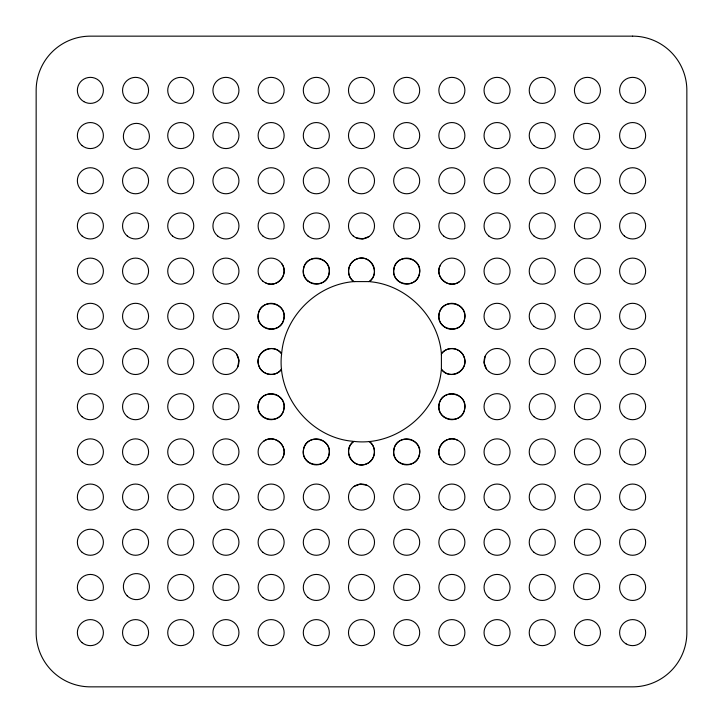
<?xml version="1.0" encoding="UTF-8"?>
<svg xmlns="http://www.w3.org/2000/svg" width="723" height="723" viewBox="0 0 723 723"><rect width="100%" height="100%" fill="white"/><g stroke="black" fill="none" stroke-linecap="round" stroke-linejoin="round"><path stroke-width="1.08" d="M281.599 353.809C276.52 396.005 310.411 437.677 352.779 441.274M441.401 369.191L441.41 353.899C446.832 345.585 460.922 347.51 464.058 356.936C469.814 370.42 449.263 381.364 441.283 369.064A13.014 13.014 0 0 0 460.334 371.387A13.014 13.014 0 0 0 460.994 352.209A13.014 13.014 0 0 0 441.825 353.231M281.726 352.779C285.133 315.472 317.74 283.814 355.12 281.5M441.274 370.221C437.677 412.589 396.005 446.48 353.809 441.401M237.786 366.886L238.888 360.244L236.529 353.936M282.973 457.261C288.793 445.865 273.637 433.384 263.561 441.283M440.027 265.739C434.207 277.135 449.363 289.616 459.439 281.717M485.214 356.114L484.112 362.756L486.471 369.064M281.175 369.769A13.014 13.014 0 0 1 262.006 370.791A13.014 13.014 0 0 1 262.666 351.613A13.014 13.014 0 0 1 281.717 353.936C273.737 341.636 253.186 352.58 258.942 366.064C262.078 375.49 276.168 377.415 281.59 369.101M369.064 236.529L362.756 238.888L356.114 237.786M353.936 486.471L360.244 484.112L366.886 485.214M369.191 281.599L353.899 281.59C345.585 276.168 347.51 262.078 356.936 258.942C370.42 253.186 381.364 273.737 369.064 281.717A13.014 13.014 0 0 0 371.387 262.666A13.014 13.014 0 0 0 352.209 262.006A13.014 13.014 0 0 0 353.231 281.175M370.221 281.726C407.528 285.133 439.186 317.74 441.5 355.12M265.739 282.973C277.135 288.793 289.616 273.637 281.717 263.561M457.261 440.027C445.865 434.207 433.384 449.363 441.283 459.439M369.101 441.41C377.415 446.832 375.49 460.922 366.064 464.058C352.58 469.814 341.636 449.263 353.936 441.283A13.014 13.014 0 0 0 351.613 460.334A13.014 13.014 0 0 0 370.791 460.994A13.014 13.014 0 0 0 369.769 441.825M258.292 314.171C254.912 330.556 281.834 335.047 283.958 318.454C287.338 302.069 260.416 297.578 258.292 314.171M258.292 404.546C254.912 420.931 281.834 425.422 283.958 408.829C287.338 392.444 260.416 387.953 258.292 404.546M303.479 268.983C300.099 285.368 327.022 289.86 329.146 273.267C332.526 256.882 305.603 252.39 303.479 268.983M303.479 449.733C300.099 466.118 327.022 470.61 329.146 454.017C332.526 437.632 305.603 433.14 303.479 449.733M393.854 268.983C390.474 285.368 417.397 289.86 419.521 273.267C422.901 256.882 395.978 252.39 393.854 268.983M393.854 449.733C390.474 466.118 417.397 470.61 419.521 454.017C422.901 437.632 395.978 433.14 393.854 449.733M439.042 314.171C435.662 330.556 462.584 335.047 464.708 318.454C468.088 302.069 441.166 297.578 439.042 314.171M439.042 404.546C435.662 420.931 462.584 425.422 464.708 408.829C468.088 392.444 441.166 387.953 439.042 404.546M632.625 36.15L90.375 36.15A54.225 54.225 0 0 0 36.15 90.375L36.15 632.625A54.225 54.225 0 0 0 90.375 686.85L632.625 686.85A54.225 54.225 0 0 0 686.85 632.625L686.85 90.375A54.225 54.225 0 0 0 632.625 36.15M129.878 147.655A13.014 13.014 0 0 0 149.399 136.385A13.014 13.014 0 0 0 129.878 125.115A13.014 13.014 0 0 0 129.878 147.655M83.868 101.645A13.014 13.014 0 0 0 103.389 90.375A13.014 13.014 0 0 0 83.868 79.105A13.014 13.014 0 0 0 83.868 101.645M82.106 642.675A13.014 13.014 0 0 0 103.208 634.767A13.014 13.014 0 0 0 85.811 620.442A13.014 13.014 0 0 0 82.106 642.675M626.118 101.645A13.014 13.014 0 0 0 645.639 90.375A13.014 13.014 0 0 0 626.118 79.105A13.014 13.014 0 0 0 626.118 101.645M626.118 643.895A13.014 13.014 0 0 0 645.639 632.625A13.014 13.014 0 0 0 626.118 621.355A13.014 13.014 0 0 0 626.118 643.895M577.415 145.585A13.014 13.014 0 0 0 599.186 139.756A13.014 13.014 0 0 0 583.244 123.814A13.014 13.014 0 0 0 577.415 145.585M577.415 595.815A13.014 13.014 0 0 0 599.186 589.986A13.014 13.014 0 0 0 583.244 574.044A13.014 13.014 0 0 0 577.415 595.815M127.185 595.815A13.014 13.014 0 0 0 148.956 589.986A13.014 13.014 0 0 0 133.014 574.044A13.014 13.014 0 0 0 127.185 595.815M579.168 552.3A13.014 13.014 0 0 0 600.271 544.392A13.014 13.014 0 0 0 582.874 530.067A13.014 13.014 0 0 0 579.168 552.3M579.168 281.175A13.014 13.014 0 0 0 600.271 273.267A13.014 13.014 0 0 0 582.874 258.942A13.014 13.014 0 0 0 579.168 281.175M624.356 190.8A13.014 13.014 0 0 0 645.458 182.892A13.014 13.014 0 0 0 628.061 168.567A13.014 13.014 0 0 0 624.356 190.8M443.606 235.987A13.014 13.014 0 0 0 464.708 228.079A13.014 13.014 0 0 0 447.311 213.755A13.014 13.014 0 0 0 443.606 235.987M443.606 145.612A13.014 13.014 0 0 0 464.708 137.704A13.014 13.014 0 0 0 447.311 123.38A13.014 13.014 0 0 0 443.606 145.612M398.418 281.175A13.014 13.014 0 0 0 419.521 273.267A13.014 13.014 0 0 0 402.124 258.942A13.014 13.014 0 0 0 398.418 281.175M443.606 642.675A13.014 13.014 0 0 0 464.708 634.767A13.014 13.014 0 0 0 447.311 620.442A13.014 13.014 0 0 0 443.606 642.675M443.606 416.737A13.014 13.014 0 0 0 464.708 408.829A13.014 13.014 0 0 0 447.311 394.505A13.014 13.014 0 0 0 443.606 416.737M127.293 416.737A13.014 13.014 0 0 0 148.396 408.829A13.014 13.014 0 0 0 130.999 394.505A13.014 13.014 0 0 0 127.293 416.737M624.356 235.987A13.014 13.014 0 0 0 645.458 228.079A13.014 13.014 0 0 0 628.061 213.755A13.014 13.014 0 0 0 624.356 235.987M624.356 145.612A13.014 13.014 0 0 0 645.458 137.704A13.014 13.014 0 0 0 628.061 123.38A13.014 13.014 0 0 0 624.356 145.612M624.356 326.362A13.014 13.014 0 0 0 645.458 318.454A13.014 13.014 0 0 0 628.061 304.13A13.014 13.014 0 0 0 624.356 326.362M533.981 371.55A13.014 13.014 0 0 0 555.083 363.642A13.014 13.014 0 0 0 537.686 349.317A13.014 13.014 0 0 0 533.981 371.55M533.981 416.737A13.014 13.014 0 0 0 555.083 408.829A13.014 13.014 0 0 0 537.686 394.505A13.014 13.014 0 0 0 533.981 416.737M533.981 461.925A13.014 13.014 0 0 0 555.083 454.017A13.014 13.014 0 0 0 537.686 439.692A13.014 13.014 0 0 0 533.981 461.925M488.793 100.425A13.014 13.014 0 0 0 509.896 92.517A13.014 13.014 0 0 0 492.499 78.192A13.014 13.014 0 0 0 488.793 100.425M488.793 235.987A13.014 13.014 0 0 0 509.896 228.079A13.014 13.014 0 0 0 492.499 213.755A13.014 13.014 0 0 0 488.793 235.987M488.793 145.612A13.014 13.014 0 0 0 509.896 137.704A13.014 13.014 0 0 0 492.499 123.38A13.014 13.014 0 0 0 488.793 145.612M579.168 507.112A13.014 13.014 0 0 0 600.271 499.204A13.014 13.014 0 0 0 582.874 484.88A13.014 13.014 0 0 0 579.168 507.112M488.793 461.925A13.014 13.014 0 0 0 509.896 454.017A13.014 13.014 0 0 0 492.499 439.692A13.014 13.014 0 0 0 488.793 461.925M488.793 507.112A13.014 13.014 0 0 0 509.896 499.204A13.014 13.014 0 0 0 492.499 484.88A13.014 13.014 0 0 0 488.793 507.112M488.793 552.3A13.014 13.014 0 0 0 509.896 544.392A13.014 13.014 0 0 0 492.499 530.067A13.014 13.014 0 0 0 488.793 552.3M579.168 100.425A13.014 13.014 0 0 0 600.271 92.517A13.014 13.014 0 0 0 582.874 78.192A13.014 13.014 0 0 0 579.168 100.425M579.168 235.987A13.014 13.014 0 0 0 600.271 228.079A13.014 13.014 0 0 0 582.874 213.755A13.014 13.014 0 0 0 579.168 235.987M579.168 326.362A13.014 13.014 0 0 0 600.271 318.454A13.014 13.014 0 0 0 582.874 304.13A13.014 13.014 0 0 0 579.168 326.362M579.168 371.55A13.014 13.014 0 0 0 600.271 363.642A13.014 13.014 0 0 0 582.874 349.317A13.014 13.014 0 0 0 579.168 371.55M172.481 326.362A13.014 13.014 0 0 0 193.583 318.454A13.014 13.014 0 0 0 176.186 304.13A13.014 13.014 0 0 0 172.481 326.362M579.168 416.737A13.014 13.014 0 0 0 600.271 408.829A13.014 13.014 0 0 0 582.874 394.505A13.014 13.014 0 0 0 579.168 416.737M579.168 461.925A13.014 13.014 0 0 0 600.271 454.017A13.014 13.014 0 0 0 582.874 439.692A13.014 13.014 0 0 0 579.168 461.925M488.793 597.487A13.014 13.014 0 0 0 509.896 589.579A13.014 13.014 0 0 0 492.499 575.255A13.014 13.014 0 0 0 488.793 597.487M82.106 326.362A13.014 13.014 0 0 0 103.208 318.454A13.014 13.014 0 0 0 85.811 304.13A13.014 13.014 0 0 0 82.106 326.362M353.231 507.112A13.014 13.014 0 0 0 374.333 499.204A13.014 13.014 0 0 0 356.936 484.88A13.014 13.014 0 0 0 353.231 507.112M353.231 552.3A13.014 13.014 0 0 0 374.333 544.392A13.014 13.014 0 0 0 356.936 530.067A13.014 13.014 0 0 0 353.231 552.3M353.231 597.487A13.014 13.014 0 0 0 374.333 589.579A13.014 13.014 0 0 0 356.936 575.255A13.014 13.014 0 0 0 353.231 597.487M127.293 326.362A13.014 13.014 0 0 0 148.396 318.454A13.014 13.014 0 0 0 130.999 304.13A13.014 13.014 0 0 0 127.293 326.362M488.793 281.175A13.014 13.014 0 0 0 509.896 273.267A13.014 13.014 0 0 0 492.499 258.942A13.014 13.014 0 0 0 488.793 281.175M533.981 642.675A13.014 13.014 0 0 0 555.083 634.767A13.014 13.014 0 0 0 537.686 620.442A13.014 13.014 0 0 0 533.981 642.675M488.793 416.737A13.014 13.014 0 0 0 509.896 408.829A13.014 13.014 0 0 0 492.499 394.505A13.014 13.014 0 0 0 488.793 416.737M308.043 100.425A13.014 13.014 0 0 0 329.146 92.517A13.014 13.014 0 0 0 311.749 78.192A13.014 13.014 0 0 0 308.043 100.425M308.043 235.987A13.014 13.014 0 0 0 329.146 228.079A13.014 13.014 0 0 0 311.749 213.755A13.014 13.014 0 0 0 308.043 235.987M308.043 145.612A13.014 13.014 0 0 0 329.146 137.704A13.014 13.014 0 0 0 311.749 123.38A13.014 13.014 0 0 0 308.043 145.612M308.043 461.925A13.014 13.014 0 0 0 329.146 454.017A13.014 13.014 0 0 0 311.749 439.692A13.014 13.014 0 0 0 308.043 461.925M127.293 371.55A13.014 13.014 0 0 0 148.396 363.642A13.014 13.014 0 0 0 130.999 349.317A13.014 13.014 0 0 0 127.293 371.55M82.106 507.112A13.014 13.014 0 0 0 103.208 499.204A13.014 13.014 0 0 0 85.811 484.88A13.014 13.014 0 0 0 82.106 507.112M172.481 552.3A13.014 13.014 0 0 0 193.583 544.392A13.014 13.014 0 0 0 176.186 530.067A13.014 13.014 0 0 0 172.481 552.3M172.481 597.487A13.014 13.014 0 0 0 193.583 589.579A13.014 13.014 0 0 0 176.186 575.255A13.014 13.014 0 0 0 172.481 597.487M127.293 507.112A13.014 13.014 0 0 0 148.396 499.204A13.014 13.014 0 0 0 130.999 484.88A13.014 13.014 0 0 0 127.293 507.112M308.043 190.8A13.014 13.014 0 0 0 329.146 182.892A13.014 13.014 0 0 0 311.749 168.567A13.014 13.014 0 0 0 308.043 190.8M624.356 461.925A13.014 13.014 0 0 0 645.458 454.017A13.014 13.014 0 0 0 628.061 439.692A13.014 13.014 0 0 0 624.356 461.925M624.356 507.112A13.014 13.014 0 0 0 645.458 499.204A13.014 13.014 0 0 0 628.061 484.88A13.014 13.014 0 0 0 624.356 507.112M624.356 552.3A13.014 13.014 0 0 0 645.458 544.392A13.014 13.014 0 0 0 628.061 530.067A13.014 13.014 0 0 0 624.356 552.3M262.856 461.925A13.014 13.014 0 0 0 283.958 454.017A13.014 13.014 0 0 0 266.561 439.692A13.014 13.014 0 0 0 262.856 461.925M262.856 507.112A13.014 13.014 0 0 0 283.958 499.204A13.014 13.014 0 0 0 266.561 484.88A13.014 13.014 0 0 0 262.856 507.112M172.481 461.925A13.014 13.014 0 0 0 193.583 454.017A13.014 13.014 0 0 0 176.186 439.692A13.014 13.014 0 0 0 172.481 461.925M172.481 507.112A13.014 13.014 0 0 0 193.583 499.204A13.014 13.014 0 0 0 176.186 484.88A13.014 13.014 0 0 0 172.481 507.112M262.856 145.612A13.014 13.014 0 0 0 283.958 137.704A13.014 13.014 0 0 0 266.561 123.38A13.014 13.014 0 0 0 262.856 145.612M262.856 326.362A13.014 13.014 0 0 0 283.958 318.454A13.014 13.014 0 0 0 266.561 304.13A13.014 13.014 0 0 0 262.856 326.362M308.043 507.112A13.014 13.014 0 0 0 329.146 499.204A13.014 13.014 0 0 0 311.749 484.88A13.014 13.014 0 0 0 308.043 507.112M308.043 552.3A13.014 13.014 0 0 0 329.146 544.392A13.014 13.014 0 0 0 311.749 530.067A13.014 13.014 0 0 0 308.043 552.3M308.043 597.487A13.014 13.014 0 0 0 329.146 589.579A13.014 13.014 0 0 0 311.749 575.255A13.014 13.014 0 0 0 308.043 597.487M398.418 507.112A13.014 13.014 0 0 0 419.521 499.204A13.014 13.014 0 0 0 402.124 484.88A13.014 13.014 0 0 0 398.418 507.112M398.418 552.3A13.014 13.014 0 0 0 419.521 544.392A13.014 13.014 0 0 0 402.124 530.067A13.014 13.014 0 0 0 398.418 552.3M398.418 597.487A13.014 13.014 0 0 0 419.521 589.579A13.014 13.014 0 0 0 402.124 575.255A13.014 13.014 0 0 0 398.418 597.487M82.106 190.8A13.014 13.014 0 0 0 103.208 182.892A13.014 13.014 0 0 0 85.811 168.567A13.014 13.014 0 0 0 82.106 190.8M172.481 235.987A13.014 13.014 0 0 0 193.583 228.079A13.014 13.014 0 0 0 176.186 213.755A13.014 13.014 0 0 0 172.481 235.987M172.481 145.612A13.014 13.014 0 0 0 193.583 137.704A13.014 13.014 0 0 0 176.186 123.38A13.014 13.014 0 0 0 172.481 145.612M127.293 552.3A13.014 13.014 0 0 0 148.396 544.392A13.014 13.014 0 0 0 130.999 530.067A13.014 13.014 0 0 0 127.293 552.3M262.856 190.8A13.014 13.014 0 0 0 283.958 182.892A13.014 13.014 0 0 0 266.561 168.567A13.014 13.014 0 0 0 262.856 190.8M262.856 552.3A13.014 13.014 0 0 0 283.958 544.392A13.014 13.014 0 0 0 266.561 530.067A13.014 13.014 0 0 0 262.856 552.3M443.606 281.175A13.014 13.014 0 0 0 464.708 273.267A13.014 13.014 0 0 0 447.311 258.942A13.014 13.014 0 0 0 443.606 281.175M488.793 642.675A13.014 13.014 0 0 0 509.896 634.767A13.014 13.014 0 0 0 492.499 620.442A13.014 13.014 0 0 0 488.793 642.675M488.793 190.8A13.014 13.014 0 0 0 509.896 182.892A13.014 13.014 0 0 0 492.499 168.567A13.014 13.014 0 0 0 488.793 190.8M308.043 281.175A13.014 13.014 0 0 0 329.146 273.267A13.014 13.014 0 0 0 311.749 258.942A13.014 13.014 0 0 0 308.043 281.175M353.231 642.675A13.014 13.014 0 0 0 374.333 634.767A13.014 13.014 0 0 0 356.936 620.442A13.014 13.014 0 0 0 353.231 642.675M353.231 190.8A13.014 13.014 0 0 0 374.333 182.892A13.014 13.014 0 0 0 356.936 168.567A13.014 13.014 0 0 0 353.231 190.8M443.606 461.925A13.014 13.014 0 0 0 464.708 454.017A13.014 13.014 0 0 0 447.311 439.692A13.014 13.014 0 0 0 443.606 461.925M443.606 507.112A13.014 13.014 0 0 0 464.708 499.204A13.014 13.014 0 0 0 447.311 484.88A13.014 13.014 0 0 0 443.606 507.112M443.606 552.3A13.014 13.014 0 0 0 464.708 544.392A13.014 13.014 0 0 0 447.311 530.067A13.014 13.014 0 0 0 443.606 552.3M172.481 281.175A13.014 13.014 0 0 0 193.583 273.267A13.014 13.014 0 0 0 176.186 258.942A13.014 13.014 0 0 0 172.481 281.175M262.856 416.737A13.014 13.014 0 0 0 283.958 408.829A13.014 13.014 0 0 0 266.561 394.505A13.014 13.014 0 0 0 262.856 416.737M443.606 597.487A13.014 13.014 0 0 0 464.708 589.579A13.014 13.014 0 0 0 447.311 575.255A13.014 13.014 0 0 0 443.606 597.487M353.231 100.425A13.014 13.014 0 0 0 374.333 92.517A13.014 13.014 0 0 0 356.936 78.192A13.014 13.014 0 0 0 353.231 100.425M353.231 235.987A13.014 13.014 0 0 0 374.333 228.079A13.014 13.014 0 0 0 356.936 213.755A13.014 13.014 0 0 0 353.231 235.987M172.481 190.8A13.014 13.014 0 0 0 193.583 182.892A13.014 13.014 0 0 0 176.186 168.567A13.014 13.014 0 0 0 172.481 190.8M172.481 100.425A13.014 13.014 0 0 0 193.583 92.517A13.014 13.014 0 0 0 176.186 78.192A13.014 13.014 0 0 0 172.481 100.425M217.668 326.362A13.014 13.014 0 0 0 238.771 318.454A13.014 13.014 0 0 0 221.374 304.13A13.014 13.014 0 0 0 217.668 326.362M217.668 371.55A13.014 13.014 0 0 0 238.771 363.642A13.014 13.014 0 0 0 221.374 349.317A13.014 13.014 0 0 0 217.668 371.55M127.293 642.675A13.014 13.014 0 0 0 148.396 634.767A13.014 13.014 0 0 0 130.999 620.442A13.014 13.014 0 0 0 127.293 642.675M127.293 190.8A13.014 13.014 0 0 0 148.396 182.892A13.014 13.014 0 0 0 130.999 168.567A13.014 13.014 0 0 0 127.293 190.8M127.293 100.425A13.014 13.014 0 0 0 148.396 92.517A13.014 13.014 0 0 0 130.999 78.192A13.014 13.014 0 0 0 127.293 100.425M217.668 235.987A13.014 13.014 0 0 0 238.771 228.079A13.014 13.014 0 0 0 221.374 213.755A13.014 13.014 0 0 0 217.668 235.987M217.668 145.612A13.014 13.014 0 0 0 238.771 137.704A13.014 13.014 0 0 0 221.374 123.38A13.014 13.014 0 0 0 217.668 145.612M82.106 371.55A13.014 13.014 0 0 0 103.208 363.642A13.014 13.014 0 0 0 85.811 349.317A13.014 13.014 0 0 0 82.106 371.55M217.668 416.737A13.014 13.014 0 0 0 238.771 408.829A13.014 13.014 0 0 0 221.374 394.505A13.014 13.014 0 0 0 217.668 416.737M217.668 461.925A13.014 13.014 0 0 0 238.771 454.017A13.014 13.014 0 0 0 221.374 439.692A13.014 13.014 0 0 0 217.668 461.925M217.668 100.425A13.014 13.014 0 0 0 238.771 92.517A13.014 13.014 0 0 0 221.374 78.192A13.014 13.014 0 0 0 217.668 100.425M398.418 642.675A13.014 13.014 0 0 0 419.521 634.767A13.014 13.014 0 0 0 402.124 620.442A13.014 13.014 0 0 0 398.418 642.675M398.418 190.8A13.014 13.014 0 0 0 419.521 182.892A13.014 13.014 0 0 0 402.124 168.567A13.014 13.014 0 0 0 398.418 190.8M398.418 145.612A13.014 13.014 0 0 0 419.521 137.704A13.014 13.014 0 0 0 402.124 123.38A13.014 13.014 0 0 0 398.418 145.612M217.668 597.487A13.014 13.014 0 0 0 238.771 589.579A13.014 13.014 0 0 0 221.374 575.255A13.014 13.014 0 0 0 217.668 597.487M172.481 371.55A13.014 13.014 0 0 0 193.583 363.642A13.014 13.014 0 0 0 176.186 349.317A13.014 13.014 0 0 0 172.481 371.55M172.481 416.737A13.014 13.014 0 0 0 193.583 408.829A13.014 13.014 0 0 0 176.186 394.505A13.014 13.014 0 0 0 172.481 416.737M624.356 597.487A13.014 13.014 0 0 0 645.458 589.579A13.014 13.014 0 0 0 628.061 575.255A13.014 13.014 0 0 0 624.356 597.487M217.668 642.675A13.014 13.014 0 0 0 238.771 634.767A13.014 13.014 0 0 0 221.374 620.442A13.014 13.014 0 0 0 217.668 642.675M217.668 190.8A13.014 13.014 0 0 0 238.771 182.892A13.014 13.014 0 0 0 221.374 168.567A13.014 13.014 0 0 0 217.668 190.8M127.293 235.987A13.014 13.014 0 0 0 148.396 228.079A13.014 13.014 0 0 0 130.999 213.755A13.014 13.014 0 0 0 127.293 235.987M82.106 145.612A13.014 13.014 0 0 0 103.208 137.704A13.014 13.014 0 0 0 85.811 123.38A13.014 13.014 0 0 0 82.106 145.612M533.981 507.112A13.014 13.014 0 0 0 555.083 499.204A13.014 13.014 0 0 0 537.686 484.88A13.014 13.014 0 0 0 533.981 507.112M533.981 235.987A13.014 13.014 0 0 0 555.083 228.079A13.014 13.014 0 0 0 537.686 213.755A13.014 13.014 0 0 0 533.981 235.987M533.981 145.612A13.014 13.014 0 0 0 555.083 137.704A13.014 13.014 0 0 0 537.686 123.38A13.014 13.014 0 0 0 533.981 145.612M533.981 326.362A13.014 13.014 0 0 0 555.083 318.454A13.014 13.014 0 0 0 537.686 304.13A13.014 13.014 0 0 0 533.981 326.362M398.418 100.425A13.014 13.014 0 0 0 419.521 92.517A13.014 13.014 0 0 0 402.124 78.192A13.014 13.014 0 0 0 398.418 100.425M398.418 235.987A13.014 13.014 0 0 0 419.521 228.079A13.014 13.014 0 0 0 402.124 213.755A13.014 13.014 0 0 0 398.418 235.987M353.231 145.612A13.014 13.014 0 0 0 374.333 137.704A13.014 13.014 0 0 0 356.936 123.38A13.014 13.014 0 0 0 353.231 145.612M172.481 642.675A13.014 13.014 0 0 0 193.583 634.767A13.014 13.014 0 0 0 176.186 620.442A13.014 13.014 0 0 0 172.481 642.675M127.293 281.175A13.014 13.014 0 0 0 148.396 273.267A13.014 13.014 0 0 0 130.999 258.942A13.014 13.014 0 0 0 127.293 281.175M533.981 190.8A13.014 13.014 0 0 0 555.083 182.892A13.014 13.014 0 0 0 537.686 168.567A13.014 13.014 0 0 0 533.981 190.8M533.981 100.425A13.014 13.014 0 0 0 555.083 92.517A13.014 13.014 0 0 0 537.686 78.192A13.014 13.014 0 0 0 533.981 100.425M624.356 371.55A13.014 13.014 0 0 0 645.458 363.642A13.014 13.014 0 0 0 628.061 349.317A13.014 13.014 0 0 0 624.356 371.55M624.356 416.737A13.014 13.014 0 0 0 645.458 408.829A13.014 13.014 0 0 0 628.061 394.505A13.014 13.014 0 0 0 624.356 416.737M217.668 281.175A13.014 13.014 0 0 0 238.771 273.267A13.014 13.014 0 0 0 221.374 258.942A13.014 13.014 0 0 0 217.668 281.175M262.856 642.675A13.014 13.014 0 0 0 283.958 634.767A13.014 13.014 0 0 0 266.561 620.442A13.014 13.014 0 0 0 262.856 642.675M82.106 597.487A13.014 13.014 0 0 0 103.208 589.579A13.014 13.014 0 0 0 85.811 575.255A13.014 13.014 0 0 0 82.106 597.487M82.106 552.3A13.014 13.014 0 0 0 103.208 544.392A13.014 13.014 0 0 0 85.811 530.067A13.014 13.014 0 0 0 82.106 552.3M82.106 235.987A13.014 13.014 0 0 0 103.208 228.079A13.014 13.014 0 0 0 85.811 213.755A13.014 13.014 0 0 0 82.106 235.987M82.106 281.175A13.014 13.014 0 0 0 103.208 273.267A13.014 13.014 0 0 0 85.811 258.942A13.014 13.014 0 0 0 82.106 281.175M262.856 597.487A13.014 13.014 0 0 0 283.958 589.579A13.014 13.014 0 0 0 266.561 575.255A13.014 13.014 0 0 0 262.856 597.487M262.856 281.175A13.014 13.014 0 0 0 283.958 273.267A13.014 13.014 0 0 0 266.561 258.942A13.014 13.014 0 0 0 262.856 281.175M308.043 642.675A13.014 13.014 0 0 0 329.146 634.767A13.014 13.014 0 0 0 311.749 620.442A13.014 13.014 0 0 0 308.043 642.675M217.668 507.112A13.014 13.014 0 0 0 238.771 499.204A13.014 13.014 0 0 0 221.374 484.88A13.014 13.014 0 0 0 217.668 507.112M217.668 552.3A13.014 13.014 0 0 0 238.771 544.392A13.014 13.014 0 0 0 221.374 530.067A13.014 13.014 0 0 0 217.668 552.3M579.168 190.8A13.014 13.014 0 0 0 600.271 182.892A13.014 13.014 0 0 0 582.874 168.567A13.014 13.014 0 0 0 579.168 190.8M262.856 100.425A13.014 13.014 0 0 0 283.958 92.517A13.014 13.014 0 0 0 266.561 78.192A13.014 13.014 0 0 0 262.856 100.425M262.856 235.987A13.014 13.014 0 0 0 283.958 228.079A13.014 13.014 0 0 0 266.561 213.755A13.014 13.014 0 0 0 262.856 235.987M533.981 552.3A13.014 13.014 0 0 0 555.083 544.392A13.014 13.014 0 0 0 537.686 530.067A13.014 13.014 0 0 0 533.981 552.3M533.981 597.487A13.014 13.014 0 0 0 555.083 589.579A13.014 13.014 0 0 0 537.686 575.255A13.014 13.014 0 0 0 533.981 597.487M398.418 461.925A13.014 13.014 0 0 0 419.521 454.017A13.014 13.014 0 0 0 402.124 439.692A13.014 13.014 0 0 0 398.418 461.925M127.293 461.925A13.014 13.014 0 0 0 148.396 454.017A13.014 13.014 0 0 0 130.999 439.692A13.014 13.014 0 0 0 127.293 461.925M443.606 326.362A13.014 13.014 0 0 0 464.708 318.454A13.014 13.014 0 0 0 447.311 304.13A13.014 13.014 0 0 0 443.606 326.362M82.106 461.925A13.014 13.014 0 0 0 103.208 454.017A13.014 13.014 0 0 0 85.811 439.692A13.014 13.014 0 0 0 82.106 461.925M488.793 326.362A13.014 13.014 0 0 0 509.896 318.454A13.014 13.014 0 0 0 492.499 304.13A13.014 13.014 0 0 0 488.793 326.362M488.793 371.55A13.014 13.014 0 0 0 509.896 363.642A13.014 13.014 0 0 0 492.499 349.317A13.014 13.014 0 0 0 488.793 371.55M533.981 281.175A13.014 13.014 0 0 0 555.083 273.267A13.014 13.014 0 0 0 537.686 258.942A13.014 13.014 0 0 0 533.981 281.175M579.168 642.675A13.014 13.014 0 0 0 600.271 634.767A13.014 13.014 0 0 0 582.874 620.442A13.014 13.014 0 0 0 579.168 642.675M624.356 281.175A13.014 13.014 0 0 0 645.458 273.267A13.014 13.014 0 0 0 628.061 258.942A13.014 13.014 0 0 0 624.356 281.175M82.106 416.737A13.014 13.014 0 0 0 103.208 408.829A13.014 13.014 0 0 0 85.811 394.505A13.014 13.014 0 0 0 82.106 416.737M443.606 190.8A13.014 13.014 0 0 0 464.708 182.892A13.014 13.014 0 0 0 447.311 168.567A13.014 13.014 0 0 0 443.606 190.8M443.606 100.425A13.014 13.014 0 0 0 464.708 92.517A13.014 13.014 0 0 0 447.311 78.192A13.014 13.014 0 0 0 443.606 100.425"/></g></svg>
